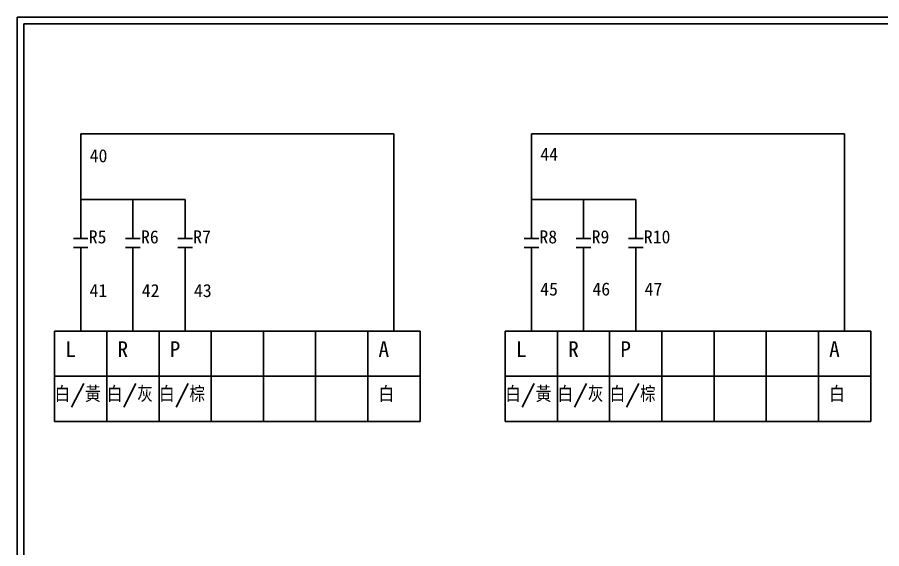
# Model space of a CAD drawing. Extents: x 926 to 1213, y -211 to -7.
# Drawn here: x 925.7 to 1091.5, y -109.2 to -7.2 of the extents above; entities that cross this region are included whole.
import ezdxf

# ---------------------------------------------------------------- set-up
doc = ezdxf.new("R2010")
doc.units = 0
doc.layers.get('0').update_dxf_attribs({"linetype": 'CONTINUOUS'})
doc.layers.add('圖框層', color=7, linetype='CONTINUOUS')
doc.layers.add('標尺寸層', color=3, linetype='CONTINUOUS')
doc.styles.add('STSL', font='KAIU.TTF')

msp = doc.modelspace()

# ---------------------------------------------------------------- linework, layer by layer
for points in [[(932.9, -67.49), (942.91, -67.49), (942.91, -76.15), (932.9, -76.15)], [(942.91, -67.49), (952.92, -67.49), (952.92, -76.15), (942.91, -76.15)], [(952.92, -67.49), (962.93, -67.49), (962.93, -76.15), (952.92, -76.15)], [(962.93, -67.49), (972.94, -67.49), (972.94, -76.15), (962.93, -76.15)], [(972.94, -67.49), (982.95, -67.49), (982.95, -76.15), (972.94, -76.15)], [(982.95, -67.49), (992.96, -67.49), (992.96, -76.15), (982.95, -76.15)], [(992.96, -67.49), (1002.97, -67.49), (1002.97, -76.15), (992.96, -76.15)], [(1019.31, -67.49), (1029.32, -67.49), (1029.32, -76.15), (1019.31, -76.15)], [(1029.32, -67.49), (1039.33, -67.49), (1039.33, -76.15), (1029.32, -76.15)], [(1039.33, -67.49), (1049.34, -67.49), (1049.34, -76.15), (1039.33, -76.15)], [(1049.34, -67.49), (1059.35, -67.49), (1059.35, -76.15), (1049.34, -76.15)], [(1059.35, -67.49), (1069.36, -67.49), (1069.36, -76.15), (1059.35, -76.15)], [(1069.36, -67.49), (1079.37, -67.49), (1079.37, -76.15), (1069.36, -76.15)], [(1079.37, -67.49), (1089.38, -67.49), (1089.38, -76.15), (1079.37, -76.15)], [(932.9, -76.15), (942.91, -76.15), (942.91, -84.81), (932.9, -84.81)], [(942.91, -76.15), (952.92, -76.15), (952.92, -84.81), (942.91, -84.81)], [(952.92, -76.15), (962.93, -76.15), (962.93, -84.81), (952.92, -84.81)], [(962.93, -76.15), (972.94, -76.15), (972.94, -84.81), (962.93, -84.81)], [(972.94, -76.15), (982.95, -76.15), (982.95, -84.81), (972.94, -84.81)], [(982.95, -76.15), (992.96, -76.15), (992.96, -84.81), (982.95, -84.81)], [(992.96, -76.15), (1002.97, -76.15), (1002.97, -84.81), (992.96, -84.81)], [(1019.31, -76.15), (1029.32, -76.15), (1029.32, -84.81), (1019.31, -84.81)], [(1029.32, -76.15), (1039.33, -76.15), (1039.33, -84.81), (1029.32, -84.81)], [(1039.33, -76.15), (1049.34, -76.15), (1049.34, -84.81), (1039.33, -84.81)], [(1049.34, -76.15), (1059.35, -76.15), (1059.35, -84.81), (1049.34, -84.81)], [(1059.35, -76.15), (1069.36, -76.15), (1069.36, -84.81), (1059.35, -84.81)], [(1069.36, -76.15), (1079.37, -76.15), (1079.37, -84.81), (1069.36, -84.81)], [(1079.37, -76.15), (1089.38, -76.15), (1089.38, -84.81), (1079.37, -84.81)]]:
    msp.add_lwpolyline(points, close=True)
at = {"layer": '圖框層', "color": 7}
for p, q in [((1212.74, -7.25), (925.74, -7.25)), ((925.74, -211.22), (925.74, -7.25)), ((1211.49, -8.5), (926.99, -8.5)), ((926.99, -209.97), (926.99, -8.5))]:
    msp.add_line(p, q, dxfattribs=at)
at = {"layer": '標尺寸層'}
for p, q in [((937.91, -42.24), (937.91, -29.62)), ((937.91, -29.62), (997.97, -29.62)), ((997.97, -29.62), (997.97, -67.49)), ((1024.32, -42.24), (1024.32, -29.62)), ((1024.32, -29.62), (1084.38, -29.62)), ((1084.38, -29.62), (1084.38, -67.49)), ((937.91, -42.24), (957.93, -42.24)), ((937.91, -49.68), (937.91, -42.24)), ((947.92, -49.68), (947.92, -42.24)), ((957.93, -49.68), (957.93, -42.24)), ((1024.32, -49.68), (1024.32, -42.24)), ((1024.32, -42.24), (1044.34, -42.24)), ((1034.33, -49.68), (1034.33, -42.24)), ((1044.34, -49.68), (1044.34, -42.24)), ((936.51, -49.68), (939.3, -49.68)), ((946.52, -49.68), (949.31, -49.68)), ((956.53, -49.68), (959.32, -49.68)), ((1022.92, -49.68), (1025.72, -49.68)), ((1032.93, -49.68), (1035.73, -49.68)), ((1042.94, -49.68), (1045.74, -49.68)), ((936.51, -51.42), (939.3, -51.42)), ((937.91, -67.49), (937.91, -51.42)), ((946.52, -51.42), (949.31, -51.42)), ((947.92, -67.49), (947.92, -51.42)), ((956.53, -51.42), (959.32, -51.42)), ((957.93, -67.49), (957.93, -51.42)), ((1022.92, -51.42), (1025.72, -51.42)), ((1024.32, -67.49), (1024.32, -51.42)), ((1032.93, -51.42), (1035.73, -51.42)), ((1034.33, -67.49), (1034.33, -51.42)), ((1042.94, -51.42), (1045.74, -51.42)), ((1044.34, -67.49), (1044.34, -51.42))]:
    msp.add_line(p, q, dxfattribs=at)

# ---------------------------------------------------------------- texts
at = {"char_height": 3, "width": 10.01, "attachment_point": 1}
for s, insert in [(' L', (932.9, -69.42)), (' R', (942.91, -69.42)), (' P', (952.92, -69.42)), (' A', (992.96, -69.42)), (' L', (1019.31, -69.42)), (' R', (1029.32, -69.42)), (' P', (1039.33, -69.42)), (' A', (1079.37, -69.42)), ('{\\Fromanc,chineset|c136;白/黃}', (932.9, -78.09)), ('{\\Fromanc,chineset|c136;白/灰}', (942.91, -78.09)), ('{\\Fromanc,chineset|c136;白/棕}', (952.92, -78.09)), ('{\\Fromanc,chineset|c136; 白}', (992.96, -78.09)), ('{\\Fromanc,chineset|c136;白/黃}', (1019.31, -78.09)), ('{\\Fromanc,chineset|c136;白/灰}', (1029.32, -78.09)), ('{\\Fromanc,chineset|c136;白/棕}', (1039.33, -78.09)), ('{\\Fromanc,chineset|c136; 白}', (1079.37, -78.09))]:
    msp.add_mtext(s, dxfattribs=dict(at, insert=insert))
at = {"layer": '圖框層', "color": 4, "style": 'STSL'}
for s, p in [('40', (939.62, -35.07)), ('44', (1026.03, -34.78)), ('R5', (939.45, -50.64)), ('R6', (949.46, -50.64)), ('R7', (959.47, -50.64)), ('R8', (1025.86, -50.64)), ('R9', (1035.87, -50.64)), ('R10', (1045.88, -50.64)), ('41', (939.6, -60.94)), ('42', (949.61, -60.94)), ('43', (959.62, -60.94)), ('45', (1026.01, -60.65)), ('46', (1036.02, -60.65)), ('47', (1046.03, -60.65))]:
    msp.add_text(s, height=2.5, dxfattribs=at).set_placement(p)

doc.saveas('drawing.dxf')
